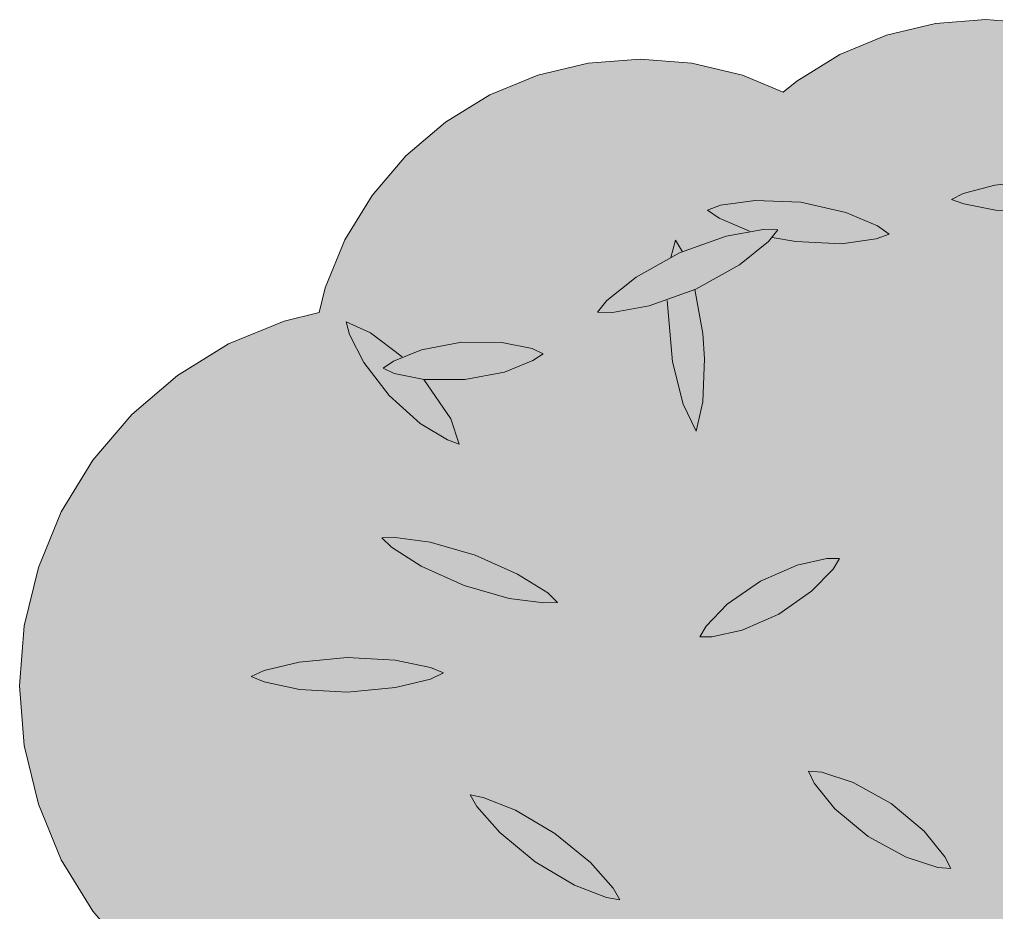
# Model space of a CAD drawing. Header units: millimetres. Extents: x -4 to 8794, y -6642 to 2653.
# Drawn here: x 7958.1 to 8175.8, y 1705.2 to 1904.2 of the extents above; entities that cross this region are included whole.
import ezdxf

# ---------------------------------------------------------------- set-up
doc = ezdxf.new("R2010")
doc.units = ezdxf.units.MM
doc.layers.add('VEG-HOJAS', color=117, linetype='Continuous', lineweight=18, true_color=0x2e5e38)
doc.layers.add('VEG-NERVIOS', color=115, linetype='Continuous', lineweight=9, true_color=0x528c5c)
doc.layers.add('VEG-RELLENO', color=253, linetype='Continuous', true_color=0x96c896)

# ---------------------------------------------------------------- blocks, each defined once
blk = doc.blocks.new('VEG_Olivo_ALZADO')
at = {"layer": 'VEG-RELLENO', "true_color": 0x849671}
h = blk.add_hatch(color=8, dxfattribs=at)
h.dxf.hatch_style = 1
h.paths.add_polyline_path([(-199.5, 1474.3), (-214.2, 1477.4), (-225.7, 1482.1), (-236.4, 1488.6), (-245.8, 1496.7), (-253.9, 1506.2), (-260.4, 1516.8), (-265.2, 1528.3), (-268.1, 1540.4), (-269, 1552.6), (-278, 1556.4), (-288.2, 1562.6), (-297.3, 1570.4), (-305.1, 1579.5), (-311.3, 1589.7), (-315.9, 1600.8), (-318.7, 1612.4), (-319.7, 1624.4), (-318.7, 1636.3), (-315.9, 1648), (-311.3, 1659), (-305.1, 1669.2), (-301.5, 1673.4), (-302.5, 1669.1), (-297.2, 1671.7), (-290.8, 1676.9), (-287.6, 1680.4), (-282.5, 1688), (-279.8, 1694.4), (-279.3, 1697.1), (-281.9, 1696.2), (-287.7, 1692.3), (-295.2, 1684.5), (-298.6, 1686.6), (-308.8, 1695.3), (-317.5, 1705.5), (-324.5, 1716.9), (-329.6, 1729.3), (-332.8, 1742.4), (-333.8, 1755.7), (-332.8, 1769.1), (-329.6, 1782.1), (-324.5, 1794.5), (-317.5, 1806), (-308.8, 1816.2), (-298.6, 1824.9), (-287.2, 1831.9), (-274.8, 1837), (-267, 1838.9), (-265.7, 1844.4), (-261.3, 1855.1), (-255.2, 1865), (-247.7, 1873.8), (-238.9, 1881.3), (-229, 1887.4), (-218.3, 1891.8), (-207.1, 1894.5), (-195.5, 1895.4), (-184, 1894.5), (-172.7, 1891.8), (-163.6, 1888), (-160.6, 1890.5), (-151, 1896.4), (-140.6, 1900.7), (-129.7, 1903.3), (-118.5, 1904.2), (-107.3, 1903.3), (-96.4, 1900.7), (-86, 1896.4), (-76.5, 1890.5), (-67.9, 1883.2), (-60.5, 1874.5), (-50.9, 1878.5), (-39, 1881.4), (-29.3, 1882.2), (-24.1, 1871.6), (-18.9, 1864.8), (-21.6, 1858.4), (-22.8, 1853.4), (-26.8, 1850.7), (-37, 1852.4), (-47.4, 1852.1), (-52.7, 1851.4), (-61.8, 1849.1), (-67.6, 1846.4), (-64.7, 1845.5), (-57, 1844.5), (-46.7, 1844.9), (-36.5, 1846.7), (-28.1, 1849.6), (-35.3, 1843.4), (-43.3, 1834.2), (-49.6, 1823.8), (-54.3, 1812.5), (-57.2, 1800.6), (-58.1, 1788.4), (-57.2, 1776.3), (-54.3, 1764.4), (-52.9, 1761), (-53.5, 1760.4), (-52.5, 1760.1), (-49.6, 1753.1), (-43.3, 1742.7), (-35.3, 1733.4), (-26, 1725.5), (-18.9, 1721.1), (-26.1, 1714.9), (-33.1, 1706.8), (-38.7, 1697.6), (-39.8, 1694.8), (-52.5, 1694.2), (-62.5, 1691.8), (-72, 1687.9), (-80.8, 1682.5), (-88.6, 1675.8), (-95.3, 1668), (-99.5, 1661.8), (-102.5, 1654.8), (-104.5, 1662.3), (-106.7, 1665), (-108.8, 1665.9), (-111.2, 1665.9), (-114.2, 1664.2), (-115.5, 1662.3), (-115.9, 1658.8), (-110.2, 1633), (-118.5, 1632.3), (-129.6, 1629.6), (-140.2, 1625.2), (-152, 1617.5), (-158.8, 1624), (-165.1, 1628.4), (-167.9, 1629.5), (-167.1, 1626.6), (-163.6, 1619.8), (-158.1, 1612.3), (-166.8, 1602.1), (-168.7, 1603), (-167.9, 1600.2), (-170.9, 1595.3), (-180.9, 1597.1), (-186.3, 1597.4), (-195.6, 1596.9), (-201.8, 1595.2), (-199.2, 1593.7), (-191.9, 1591.1), (-181.7, 1589.2), (-174, 1588.9), (-176.5, 1582.7), (-179.2, 1571.6), (-180.1, 1560.1), (-179.7, 1554.5), (-183.4, 1551.8), (-181.4, 1564.2), (-181.7, 1573.1), (-183.1, 1579), (-186.1, 1573.7), (-188.7, 1565.2), (-190, 1555.2), (-189.7, 1546.1), (-193.2, 1541.5), (-189, 1542.2), (-188.3, 1540.3), (-186.6, 1542.9), (-178.6, 1546.2), (-176.5, 1537.6), (-170.7, 1524.6), (-179.3, 1517.3), (-186.5, 1508.9), (-192.3, 1499.4), (-196.6, 1489.1), (-199.2, 1478.2)])
h.paths.add_polyline_path([(-177.6, 1862.8), (-180.5, 1861.7), (-177.9, 1859.9), (-171.1, 1857), (-176.3, 1855.9), (-186.1, 1852.4), (-187.6, 1855), (-188.7, 1851.2), (-196.4, 1846.8), (-200.2, 1844), (-205, 1839), (-198.1, 1839.4), (-189.5, 1841.6), (-188.3, 1827.9), (-185.9, 1818.5), (-183, 1812.5), (-181.5, 1819), (-181.2, 1828.6), (-181.5, 1834.2), (-183.3, 1844), (-173.4, 1849.5), (-166.1, 1855.6), (-160.8, 1854.7), (-150.6, 1854.2), (-142.9, 1855.3), (-140, 1856.4), (-142.6, 1858.2), (-149.7, 1861.2), (-159.7, 1863.5), (-169.9, 1863.9)], flags=0)
h.paths.add_polyline_path([(-170.9, 1691.5), (-173.3, 1691.5), (-171.6, 1689.2), (-166.2, 1684.3), (-158.1, 1679.2), (-149.2, 1675.5), (-142.1, 1673.9), (-139.3, 1673.9), (-143.2, 1678.5), (-135.2, 1676.8), (-128.2, 1676.6), (-130.7, 1678.7), (-138, 1683.1), (-148.5, 1687.7), (-154.1, 1689.4), (-164.2, 1691.6), (-170.3, 1692), (-171.2, 1691.9)], flags=0)
h.paths.add_polyline_path([(-182.2, 1766.6), (-179.5, 1766.6), (-172.8, 1768.1), (-164.6, 1771.7), (-157.3, 1776.8), (-152.5, 1781.7), (-151.1, 1784.1), (-153.9, 1784.1), (-160.5, 1782.6), (-168.7, 1779), (-176.1, 1773.9), (-180.8, 1769)], flags=0)
h.paths.add_polyline_path([(-275.9, 1755.7), (-266.2, 1754.4), (-255.1, 1754.6), (-245.6, 1756.2), (-239.3, 1758.6), (-242.2, 1759.8), (-250.1, 1761.4), (-260.8, 1762), (-271.5, 1761), (-279.3, 1759.1), (-282.2, 1757.8)], flags=0)
h.paths.add_polyline_path([(-148, 1734.2), (-158, 1736.7), (-157.7, 1735.9), (-154.8, 1731.4), (-148.6, 1725.2), (-144.7, 1722.1), (-136.2, 1717.5), (-129.2, 1715.2), (-126.3, 1715), (-127.6, 1717.6), (-132.2, 1723.3), (-139.6, 1729.5)], flags=0)
h.paths.add_polyline_path([(-234.6, 1605.1), (-232.6, 1602.9), (-232, 1605.8), (-231.9, 1612), (-229.6, 1613.3), (-222.5, 1605.7), (-216.8, 1601.8), (-217.2, 1605), (-220, 1612.9), (-225.5, 1622.6), (-232.4, 1631.2), (-240.1, 1637.7), (-229.5, 1641.6), (-223.2, 1637), (-219.2, 1634.8), (-212.4, 1632.2), (-209.6, 1631.8), (-210.8, 1634.4), (-215.3, 1640), (-221.8, 1645.8), (-218.7, 1648.4), (-226.4, 1649), (-234.2, 1652.9), (-240.1, 1654.3), (-238.9, 1651.7), (-235.9, 1647.9), (-242, 1646.4), (-252.8, 1642.4), (-260.3, 1638.1), (-262.9, 1635.9), (-255.7, 1635.3), (-243.3, 1637), (-242.7, 1625.7), (-239.9, 1615.3), (-253.4, 1613.8), (-261.9, 1611.3), (-267.2, 1608.4), (-261.3, 1607.2), (-252.4, 1607.2), (-242.4, 1608.6), (-237.5, 1609.9)], flags=0)
h.paths.add_polyline_path([(-225.7, 1825.6), (-219.4, 1828.2), (-217.1, 1829.7), (-222.6, 1831.7), (-230.7, 1832.5), (-239.9, 1831.6), (-248.5, 1829), (-255.6, 1834.4), (-261, 1836.8), (-260.3, 1834), (-257.1, 1827.8), (-251.4, 1820.4), (-244.5, 1814.2), (-236.5, 1809.7), (-235.8, 1809.6), (-235.8, 1810.4), (-237.7, 1815.2), (-243.7, 1824), (-234.6, 1824)], flags=0)
h.paths.add_polyline_path([(-219.7, 1502.9), (-218.6, 1506.1), (-217.4, 1514.6), (-217.4, 1526.1), (-219.1, 1537.6), (-221.5, 1545.8), (-223, 1548.8), (-224.1, 1545.6), (-225.3, 1537.1), (-225.3, 1525.6), (-223.7, 1514.2), (-221.3, 1505.9)], flags=0)
h.paths.add_polyline_path([(-220.4, 1774.5), (-213.9, 1774.3), (-216.1, 1776.4), (-222.8, 1780.6), (-232.3, 1784.8), (-242.3, 1787.7), (-250.1, 1788.8), (-253.1, 1788.7), (-248.1, 1784.6), (-239.8, 1780.2), (-229.6, 1776.5)], flags=0)
h.paths.add_polyline_path([(-300.9, 1639.4), (-300.1, 1650.6), (-300.9, 1650.1), (-304.8, 1645.7), (-309.9, 1637.5), (-312.2, 1632.5), (-315.4, 1622.2), (-316.4, 1614.2), (-316.1, 1611), (-313.7, 1613.1), (-308.9, 1619.6), (-304, 1629.1)], flags=0)
h.paths.add_polyline_path([(-85, 1693), (-81.8, 1703.7), (-81, 1714.4), (-82.2, 1725.1), (-84.3, 1732.9), (-85.8, 1735.7), (-87.2, 1732.9), (-89.1, 1725), (-89.8, 1714.3), (-89.5, 1708.7), (-87.7, 1699.2)], flags=0)
h.paths.add_polyline_path([(-211.5, 1560.1), (-216.7, 1561.2), (-227, 1562.1), (-234.7, 1561.4), (-237.7, 1560.5), (-235.2, 1558.7), (-228.1, 1555.5), (-218.1, 1552.9), (-207.8, 1552.1), (-200.1, 1552.7), (-197.2, 1553.6), (-202.7, 1557)], flags=0)
h.paths.add_polyline_path([(-87.5, 1865.7), (-97.3, 1868.1), (-106.9, 1868.4), (-116.5, 1867.3), (-123.5, 1865.4), (-126.1, 1864.1), (-123.4, 1863.1), (-116.3, 1861.7), (-106.7, 1861.4), (-101.7, 1861.8), (-93.1, 1863.4)], flags=0)
h.paths.add_polyline_path([(-210.1, 1711.3), (-200, 1708), (-203.6, 1713.2), (-210.3, 1719.6), (-214.5, 1722.8), (-223.3, 1728), (-230.5, 1730.8), (-233.4, 1731.4), (-231.9, 1728.8), (-226.8, 1723), (-218.9, 1716.5)], flags=0)
h.paths.add_polyline_path([(-14.6, 1881.4), (-10.3, 1880.4), (-17.4, 1868.5), (-18.3, 1874), (-20.7, 1881.9)])
at = {"layer": 'VEG-RELLENO', "true_color": 0x768f66}
h = blk.add_hatch(color=73, dxfattribs=at)
h.dxf.hatch_style = 1
h.paths.add_polyline_path([(-126.1, 1864.1), (-116.5, 1867.3), (-106.9, 1868.4), (-97.3, 1868.1), (-90.2, 1866.7), (-87.5, 1865.7), (-90.1, 1864.4), (-97.1, 1862.5), (-106.7, 1861.4), (-111.7, 1861.4), (-120.3, 1862.3)])
at = {"layer": 'VEG-RELLENO', "true_color": 0x849c76}
h = blk.add_hatch(color=8, dxfattribs=at)
h.dxf.hatch_style = 1
h.paths.add_polyline_path([(-140, 1856.4), (-150.6, 1854.2), (-160.8, 1854.7), (-166.1, 1855.6), (-164.8, 1857.3), (-171.1, 1857), (-177.9, 1859.9), (-180.5, 1861.7), (-177.6, 1862.8), (-169.9, 1863.9), (-159.7, 1863.5), (-154.5, 1862.6), (-145.6, 1859.7), (-140.7, 1857)])
at = {"layer": 'VEG-RELLENO', "true_color": 0x819972}
h = blk.add_hatch(color=8, dxfattribs=at)
h.dxf.hatch_style = 1
h.paths.add_polyline_path([(-164.8, 1857.3), (-173.4, 1849.5), (-183.1, 1844.1), (-193.5, 1840.4), (-201.7, 1838.9), (-205, 1839), (-202.9, 1841.6), (-196.4, 1846.8), (-186.7, 1852.2), (-181.4, 1854.3), (-171.8, 1856.9)])
at = {"layer": 'VEG-RELLENO', "true_color": 0x7a946a}
h = blk.add_hatch(color=73, dxfattribs=at)
h.dxf.hatch_style = 1
h.paths.add_polyline_path([(-183, 1812.5), (-185.9, 1818.5), (-188.3, 1827.9), (-189.5, 1841.6), (-183.3, 1844), (-181.5, 1834.2), (-181.2, 1823.4), (-182.1, 1815.5)])
h.paths.add_polyline_path([(-188.7, 1851.2), (-188, 1854.2), (-187.6, 1855), (-186.1, 1852.4)])
at = {"layer": 'VEG-RELLENO', "true_color": 0x7b956c}
h = blk.add_hatch(color=8, dxfattribs=at)
h.dxf.hatch_style = 1
h.paths.add_polyline_path([(-235.8, 1809.6), (-244.5, 1814.2), (-251.4, 1820.4), (-257.1, 1827.8), (-260.3, 1834), (-261, 1836.8), (-255.6, 1834.4), (-248.5, 1829), (-252.8, 1826.5), (-250.3, 1825.3), (-243.7, 1824), (-237.7, 1815.2), (-235.8, 1810.4)])
at = {"layer": 'VEG-RELLENO', "true_color": 0x7d966d}
h = blk.add_hatch(color=8, dxfattribs=at)
h.dxf.hatch_style = 1
h.paths.add_polyline_path([(-252.8, 1826.5), (-244.2, 1830.6), (-235.3, 1832.3), (-226.3, 1832.2), (-219.6, 1830.9), (-217.1, 1829.7), (-219.4, 1828.2), (-225.7, 1825.6), (-234.6, 1824), (-239.2, 1823.8), (-247.3, 1824.6), (-252.1, 1826.1)])
at = {"layer": 'VEG-RELLENO', "true_color": 0x748d65}
h = blk.add_hatch(color=73, dxfattribs=at)
h.dxf.hatch_style = 1
h.paths.add_polyline_path([(-213.9, 1774.3), (-224.7, 1775.2), (-234.7, 1778.1), (-244.3, 1782.4), (-250.9, 1786.6), (-253.1, 1788.7), (-250.1, 1788.8), (-242.3, 1787.7), (-232.3, 1784.8), (-227.3, 1782.8), (-219, 1778.3)])
at = {"layer": 'VEG-RELLENO', "true_color": 0x758e65}
h = blk.add_hatch(color=73, dxfattribs=at)
h.dxf.hatch_style = 1
h.paths.add_polyline_path([(-151.1, 1784.1), (-157.3, 1776.8), (-164.6, 1771.7), (-172.8, 1768.1), (-179.5, 1766.6), (-182.2, 1766.6), (-180.8, 1769), (-176.1, 1773.9), (-168.7, 1779), (-164.6, 1781.1), (-156.9, 1783.6), (-151.9, 1784.2)])
h = blk.add_hatch(color=73, dxfattribs=at)
h.dxf.hatch_style = 1
h.paths.add_polyline_path([(-239.3, 1758.6), (-250, 1755.3), (-260.7, 1754.3), (-271.4, 1754.9), (-279.3, 1756.6), (-282.2, 1757.8), (-279.3, 1759.1), (-271.5, 1761), (-260.8, 1762), (-255.3, 1761.9), (-245.6, 1760.6)])
at = {"layer": 'VEG-RELLENO', "true_color": 0x708861}
h = blk.add_hatch(color=83, dxfattribs=at)
h.dxf.hatch_style = 1
h.paths.add_polyline_path([(-158, 1736.7), (-148, 1734.2), (-139.6, 1729.5), (-132.2, 1723.3), (-127.6, 1717.6), (-126.3, 1715), (-129.2, 1715.2), (-136.2, 1717.5), (-144.7, 1722.1), (-148.6, 1725.2), (-154.8, 1731.4), (-157.7, 1735.9)])
at = {"layer": 'VEG-RELLENO', "true_color": 0x799269}
h = blk.add_hatch(color=73, dxfattribs=at)
h.dxf.hatch_style = 1
h.paths.add_polyline_path([(-200, 1708), (-210.1, 1711.3), (-218.9, 1716.5), (-226.8, 1723), (-231.9, 1728.8), (-233.4, 1731.4), (-230.5, 1730.8), (-223.3, 1728), (-214.5, 1722.8), (-210.3, 1719.6), (-203.6, 1713.2)])
at = {"layer": 'VEG-HOJAS'}
blk.add_lwpolyline([(-308.8, 1695.3), (-317.5, 1705.5), (-324.5, 1716.9), (-329.6, 1729.3), (-332.8, 1742.4), (-333.8, 1755.7), (-332.8, 1769.1), (-329.6, 1782.1), (-324.5, 1794.5), (-317.5, 1806), (-308.8, 1816.2), (-298.6, 1824.9), (-287.2, 1831.9), (-274.8, 1837), (-267, 1838.9), (-265.7, 1844.4), (-261.3, 1855.1), (-255.2, 1865), (-247.7, 1873.8), (-238.9, 1881.3), (-229, 1887.4), (-218.3, 1891.8), (-207.1, 1894.5), (-195.5, 1895.4), (-184, 1894.5), (-172.7, 1891.8), (-163.6, 1888), (-160.6, 1890.5), (-151, 1896.4), (-140.6, 1900.7), (-129.7, 1903.3), (-118.5, 1904.2), (-107.3, 1903.3)], dxfattribs=at)
at = {"layer": 'VEG-NERVIOS'}
for points in [[(-126.1, 1864.1), (-123.5, 1865.4), (-116.5, 1867.3), (-106.9, 1868.4), (-97.3, 1868.1), (-90.2, 1866.7), (-87.5, 1865.7), (-90.1, 1864.4), (-97.1, 1862.5), (-106.7, 1861.4), (-116.3, 1861.7), (-123.4, 1863.1)], [(-164.8, 1857.3), (-166.9, 1854.7), (-173.4, 1849.5), (-183.1, 1844.1), (-193.5, 1840.4), (-201.7, 1838.9), (-205, 1839), (-202.9, 1841.6), (-196.4, 1846.8), (-186.7, 1852.2), (-176.3, 1855.9), (-168.1, 1857.4)], [(-252.8, 1826.5), (-250.5, 1828.1), (-244.2, 1830.6), (-235.3, 1832.3), (-226.3, 1832.2), (-219.6, 1830.9), (-217.1, 1829.7), (-219.4, 1828.2), (-225.7, 1825.6), (-234.6, 1824), (-243.6, 1824), (-250.3, 1825.3)], [(-213.9, 1774.3), (-217, 1774.2), (-224.7, 1775.2), (-234.7, 1778.1), (-244.3, 1782.4), (-250.9, 1786.6), (-253.1, 1788.7), (-250.1, 1788.8), (-242.3, 1787.7), (-232.3, 1784.8), (-222.8, 1780.6), (-216.1, 1776.4)], [(-151.1, 1784.1), (-152.5, 1781.7), (-157.3, 1776.8), (-164.6, 1771.7), (-172.8, 1768.1), (-179.5, 1766.6), (-182.2, 1766.6), (-180.8, 1769), (-176.1, 1773.9), (-168.7, 1779), (-160.5, 1782.6), (-153.9, 1784.1)], [(-239.3, 1758.6), (-242.2, 1757.2), (-250, 1755.3), (-260.7, 1754.3), (-271.4, 1754.9), (-279.3, 1756.6), (-282.2, 1757.8), (-279.3, 1759.1), (-271.5, 1761), (-260.8, 1762), (-250.1, 1761.4), (-242.2, 1759.8)], [(-158, 1736.7), (-155, 1736.5), (-148, 1734.2), (-139.6, 1729.5), (-132.2, 1723.3), (-127.6, 1717.6), (-126.3, 1715), (-129.2, 1715.2), (-136.2, 1717.5), (-144.7, 1722.1), (-152.1, 1728.3), (-156.7, 1734)], [(-200, 1708), (-203, 1708.5), (-210.1, 1711.3), (-218.9, 1716.5), (-226.8, 1723), (-231.9, 1728.8), (-233.4, 1731.4), (-230.5, 1730.8), (-223.3, 1728), (-214.5, 1722.8), (-206.6, 1716.3), (-201.5, 1710.6)]]:
    blk.add_lwpolyline(points, close=True, dxfattribs=at)
for points in [[(-171.1, 1857), (-177.9, 1859.9), (-180.5, 1861.7), (-177.6, 1862.8), (-169.9, 1863.9), (-159.7, 1863.5), (-149.7, 1861.2), (-142.6, 1858.2), (-140, 1856.4), (-142.9, 1855.3), (-150.6, 1854.2), (-160.8, 1854.7), (-166.1, 1855.6)], [(-188.7, 1851.2), (-187.6, 1855), (-186.1, 1852.4)], [(-183.3, 1844), (-181.5, 1834.2), (-181.2, 1828.6), (-181.5, 1819), (-183, 1812.5), (-185.9, 1818.5), (-188.3, 1827.9), (-189.5, 1841.6)], [(-243.7, 1824), (-237.7, 1815.2), (-235.8, 1809.6), (-238.4, 1810.5), (-244.5, 1814.2), (-251.4, 1820.4), (-257.1, 1827.8), (-260.3, 1834), (-261, 1836.8), (-255.6, 1834.4), (-248.5, 1829)]]:
    blk.add_lwpolyline(points, dxfattribs=at)

msp = doc.modelspace()

# ---------------------------------------------------------------- block references
msp.add_blockref('VEG_Olivo_ALZADO', (8291.89, 0))

doc.saveas('drawing.dxf')
